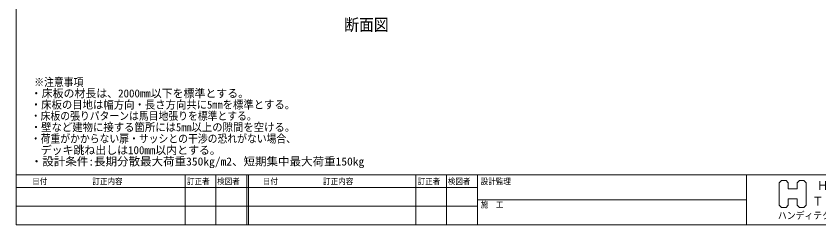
# Model space of a CAD drawing. Units: millimetres, scale not verified. Extents: x -4750 to 4750, y -3000 to 3000.
# Drawn here: x -2500 to -1456, y -2433 to -2161 of the extents above; entities that cross this region are included whole.
import ezdxf
from ezdxf.enums import TextEntityAlignment as Align

# ---------------------------------------------------------------- set-up
doc = ezdxf.new("R2010")
doc.units = ezdxf.units.MM
doc.header["$LTSCALE"] = 5
doc.layers.add('0-5_図枠', color=7, linetype='Continuous', lineweight=9)
doc.layers.add('0-6_文字', color=7, linetype='Continuous', lineweight=9)
doc.styles.add('ＭＳ ゴシック', font='')
doc.styles.get('ＭＳ ゴシック').set_extended_font_data('MS Gothic')

# ---------------------------------------------------------------- blocks, each defined once
blk = doc.blocks.new('グループ-378-1')
at = {"layer": '0-5_図枠'}
blk.add_lwpolyline([(-220.8, -66040), (-106.2, -66040), (-46.2, -66100.5), (-46.2, -66679.5), (-106.2, -66740), (-220.8, -66740), (-280.9, -66679.5), (-280.9, -66521.1), (-511.5, -66521.1), (-511.4, -66679.5), (-571.5, -66740), (-686.1, -66740), (-746.1, -66679.5), (-746.2, -66100.5), (-686.1, -66040), (-571.5, -66040), (-511.5, -66100.5), (-511.5, -66259), (-280.9, -66259), (-280.9, -66100.5)], close=True, dxfattribs=at)
at = {"layer": '0-5_図枠', "style": 'ＭＳ ゴシック', "width": 0.9}
for s, height, p in [('ＨＡＮＤＹ', 235.1, (234.9, -66359)), ('ＴＥＣＨＮＯ', 235.1, (113.5, -66767)), ('ハンディテクノ株式会社', 182.8, (-782.8, -67097.2))]:
    blk.add_text(s, height=height, dxfattribs=at).set_placement(p, align=Align.BOTTOM_LEFT)

msp = doc.modelspace()

# ---------------------------------------------------------------- linework, layer by layer
at = {"layer": '0-5_図枠'}
for p, q in [((-2280, -2367.501), (-2280, -2432.501)), ((-2240, -2367.501), (-2240, -2432.501)), ((-2200, -2367.501), (-2200, -2432.501)), ((-2197.5, -2367.501), (-2197.5, -2432.501)), ((-1980, -2367.501), (-1980, -2432.501)), ((-1940, -2367.501), (-1940, -2432.501)), ((-1900, -2367.501), (-1900, -2432.501)), ((-1550, -2367.501), (-1550, -2432.501)), ((-2500, -2383.751), (-1900, -2383.751)), ((-1900, -2400.001), (-1550, -2400.001)), ((-2500, -2408.126), (-1900, -2408.126))]:
    msp.add_line(p, q, dxfattribs=at)
for points in [[(-2500, -1067.501), (-500, -1067.501), (-500, -2367.501), (-2500, -2367.501)], [(-2500, -2367.501), (-500, -2367.501), (-500, -2432.501), (-2500, -2432.501)]]:
    msp.add_lwpolyline(points, close=True, dxfattribs=at)

# ---------------------------------------------------------------- block references
at = {"layer": '0-5_図枠', "xscale": 0.05, "yscale": 0.05}
msp.add_blockref('グループ-378-1', (-1470, 927.316), dxfattribs=at)

# ---------------------------------------------------------------- texts
at = {"layer": '0-5_図枠', "style": 'ＭＳ ゴシック', "width": 0.9}
for s, p in [('日付\u3000\u3000\u3000\u3000\u3000\u3000訂正内容', (-2479.017, -2382.04)), ('訂正者\u3000検図者', (-2277.652, -2382.04)), ('日付\u3000\u3000\u3000\u3000\u3000\u3000訂正内容', (-2179.017, -2382.04)), ('訂正者\u3000検図者', (-1977.652, -2382.04)), ('設計監理', (-1895.62, -2382.04)), ('施\u3000工', (-1895.496, -2412.347))]:
    msp.add_text(s, height=7.771, dxfattribs=at).set_placement(p, align=Align.BOTTOM_LEFT)
at = {"layer": '0-6_文字', "style": 'ＭＳ ゴシック'}
for s, height, width, p in [('断面図', 15.69, 0.9, (-2073.21, -2184.865)), ('※注意事項', 10.41, 0.9, (-2476.322, -2255.201)), ('・床板の目地は幅方向・長さ方向共に5mmを標準とする。', 10.41, 0.95, (-2480.843, -2284.473)), ('・床板の張りパターンは馬目地張りを標準とする。', 10.41, 0.9, (-2480.843, -2299.116)), ('・壁など建物に接する箇所には5mm以上の隙間を空ける。', 10.41, 0.95, (-2480.843, -2313.813)), ('・荷重がかからない扉・サッシとの干渉の恐れがない場合、', 10.41, 0.9, (-2480.843, -2328.664)), ('・設計条件:長期分散最大荷重350kg/m2、短期集中最大荷重150kg', 10.45, 1.05, (-2480.843, -2358.372))]:
    msp.add_text(s, height=height, dxfattribs=dict(at, width=width)).set_placement(p, align=Align.BOTTOM_LEFT)
for s, p in [('・床板の材長は、2000mm以下を標準とする。', (-2480.843, -2269.831)), (' デッキ跳ね出しは100mm以内とする。', (-2474.999, -2343.645))]:
    msp.add_text(s, height=10.41, dxfattribs=at).set_placement(p, align=Align.BOTTOM_LEFT)

doc.saveas('drawing.dxf')
